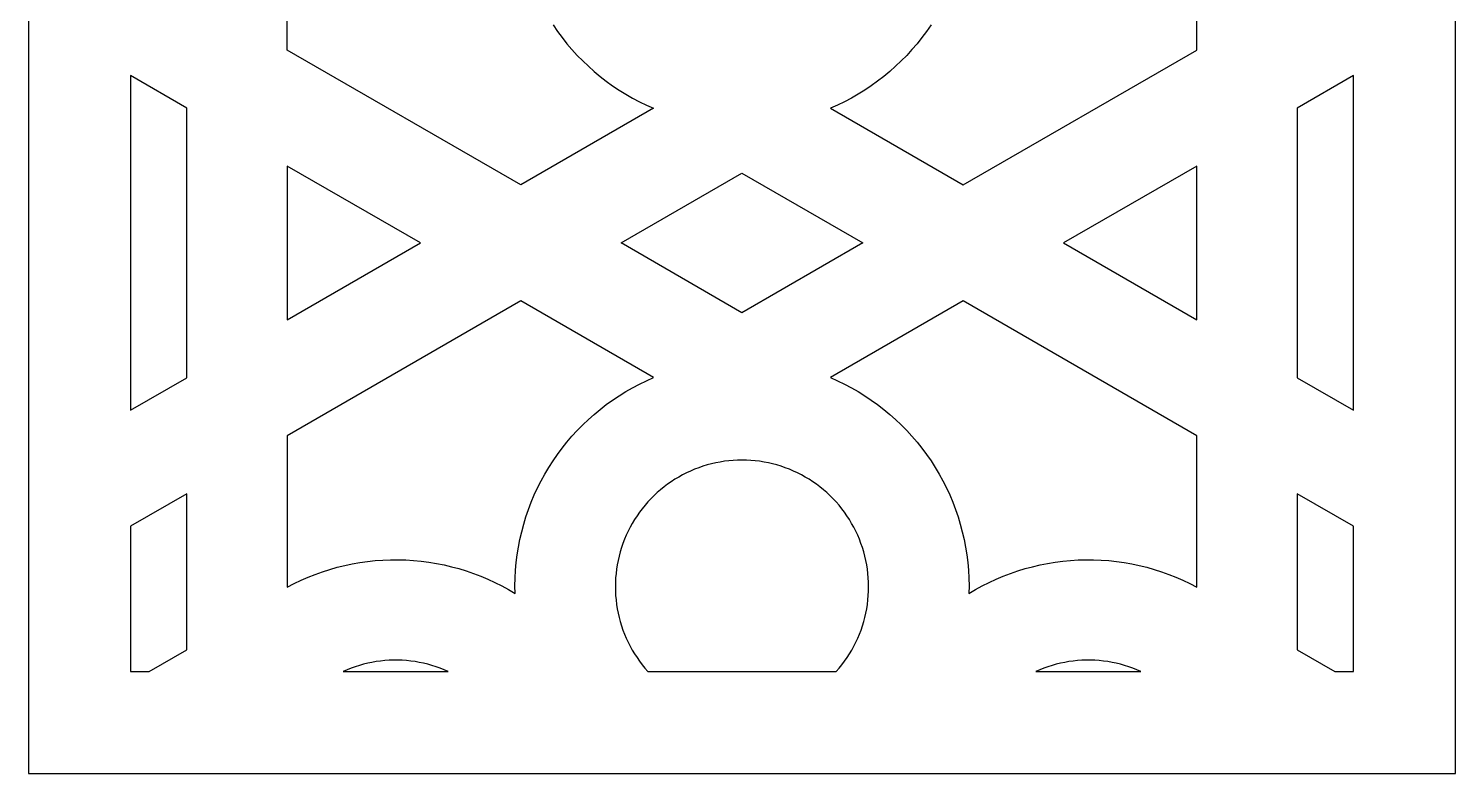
# Model space of a CAD drawing. Header units: millimetres. Extents: x 120 to 400, y 1801 to 2301.
# Drawn here: x 120.2 to 400.2, y 1801 to 1947.1 of the extents above; entities that cross this region are included whole.
import ezdxf

# ---------------------------------------------------------------- set-up
doc = ezdxf.new("R2010")
doc.units = ezdxf.units.MM
doc.layers.add('Layer 01', color=7, linetype='Continuous', true_color=0xffffff)

msp = doc.modelspace()

# ---------------------------------------------------------------- linework, layer by layer
at = {"layer": 'Layer 01'}
for p, q in [((120.21, 2301.02), (120.21, 1801.02)), ((400.21, 1801.02), (400.21, 2301.02)), ((170.98, 1942.92), (170.98, 1972.63)), ((349.44, 1942.92), (349.44, 1972.63)), ((223.13, 1947.85), (223.99, 1946.59)), ((223.99, 1946.59), (224.91, 1945.36)), ((296.43, 1946.59), (295.52, 1945.36)), ((297.3, 1947.85), (296.43, 1946.59)), ((224.91, 1945.36), (225.86, 1944.17)), ((225.86, 1944.17), (226.85, 1943.01)), ((294.57, 1944.17), (293.57, 1943.01)), ((295.52, 1945.36), (294.57, 1944.17)), ((216.8, 1916.46), (170.98, 1942.92)), ((226.85, 1943.01), (227.88, 1941.88)), ((227.88, 1941.88), (228.96, 1940.79)), ((228.96, 1940.79), (230.06, 1939.74)), ((291.47, 1940.79), (290.36, 1939.74)), ((292.54, 1941.88), (291.47, 1940.79)), ((293.57, 1943.01), (292.54, 1941.88)), ((303.62, 1916.46), (349.44, 1942.92)), ((151.28, 1931.54), (140.21, 1937.93)), ((140.21, 1937.93), (140.21, 1872.25)), ((230.06, 1939.74), (231.21, 1938.72)), ((231.21, 1938.72), (232.38, 1937.75)), ((232.38, 1937.75), (233.59, 1936.81)), ((288.04, 1937.75), (286.83, 1936.81)), ((289.22, 1938.72), (288.04, 1937.75)), ((290.36, 1939.74), (289.22, 1938.72)), ((380.21, 1937.93), (369.14, 1931.54)), ((380.21, 1872.25), (380.21, 1937.93)), ((233.59, 1936.81), (234.83, 1935.92)), ((234.83, 1935.92), (236.1, 1935.07)), ((236.1, 1935.07), (237.4, 1934.27)), ((284.32, 1935.07), (283.02, 1934.27)), ((285.59, 1935.92), (284.32, 1935.07)), ((286.83, 1936.81), (285.59, 1935.92)), ((237.4, 1934.27), (238.73, 1933.51)), ((238.73, 1933.51), (240.08, 1932.79)), ((240.08, 1932.79), (241.46, 1932.12)), ((241.46, 1932.12), (242.85, 1931.51)), ((278.97, 1932.12), (277.57, 1931.51)), ((280.34, 1932.79), (278.97, 1932.12)), ((281.69, 1933.51), (280.34, 1932.79)), ((283.02, 1934.27), (281.69, 1933.51)), ((151.28, 1878.64), (151.28, 1931.54)), ((242.85, 1931.51), (216.8, 1916.46)), ((277.57, 1931.51), (303.62, 1916.46)), ((369.14, 1931.54), (369.14, 1878.64)), ((197.1, 1905.09), (170.98, 1920.17)), ((170.98, 1920.17), (170.98, 1890.01)), ((236.5, 1905.09), (260.21, 1918.78)), ((260.21, 1918.78), (283.92, 1905.09)), ((349.44, 1920.17), (323.33, 1905.09)), ((349.44, 1890.01), (349.44, 1920.17)), ((170.98, 1890.01), (197.1, 1905.09)), ((260.21, 1891.4), (236.5, 1905.09)), ((283.92, 1905.09), (260.21, 1891.4)), ((323.33, 1905.09), (349.44, 1890.01)), ((216.8, 1893.71), (170.98, 1867.26)), ((242.85, 1878.67), (216.8, 1893.71)), ((303.62, 1893.71), (277.57, 1878.67)), ((349.44, 1867.26), (303.62, 1893.71)), ((140.21, 1872.25), (151.28, 1878.64)), ((237.4, 1875.91), (238.73, 1876.67)), ((238.73, 1876.67), (240.08, 1877.39)), ((240.08, 1877.39), (241.46, 1878.05)), ((241.46, 1878.05), (242.85, 1878.67)), ((277.57, 1878.67), (278.97, 1878.05)), ((278.97, 1878.05), (280.34, 1877.39)), ((280.34, 1877.39), (281.69, 1876.67)), ((281.69, 1876.67), (283.02, 1875.91)), ((369.14, 1878.64), (380.21, 1872.25)), ((232.38, 1872.43), (233.59, 1873.37)), ((233.59, 1873.37), (234.83, 1874.26)), ((234.83, 1874.26), (236.1, 1875.11)), ((236.1, 1875.11), (237.4, 1875.91)), ((283.02, 1875.91), (284.32, 1875.11)), ((284.32, 1875.11), (285.59, 1874.26)), ((285.59, 1874.26), (286.83, 1873.37)), ((286.83, 1873.37), (288.04, 1872.43)), ((228.96, 1869.39), (230.06, 1870.44)), ((230.06, 1870.44), (231.21, 1871.46)), ((231.21, 1871.46), (232.38, 1872.43)), ((288.04, 1872.43), (289.22, 1871.46)), ((289.22, 1871.46), (290.36, 1870.44)), ((290.36, 1870.44), (291.47, 1869.39)), ((226.85, 1867.17), (227.88, 1868.3)), ((227.88, 1868.3), (228.96, 1869.39)), ((291.47, 1869.39), (292.54, 1868.3)), ((292.54, 1868.3), (293.57, 1867.17)), ((170.98, 1867.26), (170.98, 1837.55)), ((223.99, 1863.59), (224.91, 1864.81)), ((224.91, 1864.81), (225.86, 1866.01)), ((225.86, 1866.01), (226.85, 1867.17)), ((293.57, 1867.17), (294.57, 1866.01)), ((294.57, 1866.01), (295.52, 1864.81)), ((295.52, 1864.81), (296.43, 1863.59)), ((349.44, 1837.55), (349.44, 1867.26)), ((222.3, 1861.04), (223.13, 1862.33)), ((223.13, 1862.33), (223.99, 1863.59)), ((255.9, 1862.11), (255.05, 1861.95)), ((256.75, 1862.25), (255.9, 1862.11)), ((257.62, 1862.36), (256.75, 1862.25)), ((258.48, 1862.43), (257.62, 1862.36)), ((259.35, 1862.48), (258.48, 1862.43)), ((260.21, 1862.49), (259.35, 1862.48)), ((261.08, 1862.48), (260.21, 1862.49)), ((261.95, 1862.43), (261.08, 1862.48)), ((262.81, 1862.36), (261.95, 1862.43)), ((263.67, 1862.25), (262.81, 1862.36)), ((264.53, 1862.11), (263.67, 1862.25)), ((265.38, 1861.95), (264.53, 1862.11)), ((296.43, 1863.59), (297.3, 1862.33)), ((297.3, 1862.33), (298.12, 1861.04)), ((220.79, 1858.39), (221.52, 1859.73)), ((221.52, 1859.73), (222.3, 1861.04)), ((248.55, 1859.58), (247.79, 1859.16)), ((249.32, 1859.98), (248.55, 1859.58)), ((250.11, 1860.34), (249.32, 1859.98)), ((250.9, 1860.68), (250.11, 1860.34)), ((251.71, 1860.99), (250.9, 1860.68)), ((252.53, 1861.28), (251.71, 1860.99)), ((253.36, 1861.53), (252.53, 1861.28)), ((254.2, 1861.75), (253.36, 1861.53)), ((255.05, 1861.95), (254.2, 1861.75)), ((266.22, 1861.75), (265.38, 1861.95)), ((267.06, 1861.53), (266.22, 1861.75)), ((267.89, 1861.28), (267.06, 1861.53)), ((268.71, 1860.99), (267.89, 1861.28)), ((269.52, 1860.68), (268.71, 1860.99)), ((270.32, 1860.34), (269.52, 1860.68)), ((271.11, 1859.98), (270.32, 1860.34)), ((271.88, 1859.58), (271.11, 1859.98)), ((272.64, 1859.16), (271.88, 1859.58)), ((298.12, 1861.04), (298.9, 1859.73)), ((298.9, 1859.73), (299.64, 1858.39)), ((219.46, 1855.64), (220.1, 1857.02)), ((220.1, 1857.02), (220.79, 1858.39)), ((244.24, 1856.68), (243.59, 1856.11)), ((244.91, 1857.22), (244.24, 1856.68)), ((245.61, 1857.75), (244.91, 1857.22)), ((246.32, 1858.24), (245.61, 1857.75)), ((247.05, 1858.72), (246.32, 1858.24)), ((247.79, 1859.16), (247.05, 1858.72)), ((273.38, 1858.72), (272.64, 1859.16)), ((274.11, 1858.24), (273.38, 1858.72)), ((274.82, 1857.75), (274.11, 1858.24)), ((275.51, 1857.22), (274.82, 1857.75)), ((276.18, 1856.68), (275.51, 1857.22)), ((276.84, 1856.11), (276.18, 1856.68)), ((299.64, 1858.39), (300.33, 1857.02)), ((300.33, 1857.02), (300.97, 1855.64)), ((151.28, 1855.89), (140.21, 1849.5)), ((151.28, 1825.28), (151.28, 1855.89)), ((218.32, 1852.8), (218.86, 1854.23)), ((218.86, 1854.23), (219.46, 1855.64)), ((241.18, 1853.62), (240.63, 1852.94)), ((241.75, 1854.27), (241.18, 1853.62)), ((242.34, 1854.91), (241.75, 1854.27)), ((242.95, 1855.52), (242.34, 1854.91)), ((243.59, 1856.11), (242.95, 1855.52)), ((277.47, 1855.52), (276.84, 1856.11)), ((278.09, 1854.91), (277.47, 1855.52)), ((278.68, 1854.27), (278.09, 1854.91)), ((279.25, 1853.62), (278.68, 1854.27)), ((279.79, 1852.94), (279.25, 1853.62)), ((300.97, 1855.64), (301.56, 1854.23)), ((301.56, 1854.23), (302.11, 1852.8)), ((380.21, 1849.5), (369.14, 1855.89)), ((369.14, 1855.89), (369.14, 1825.28)), ((217.38, 1849.89), (217.82, 1851.35)), ((217.82, 1851.35), (218.32, 1852.8)), ((239.14, 1850.81), (238.69, 1850.07)), ((239.61, 1851.54), (239.14, 1850.81)), ((240.11, 1852.25), (239.61, 1851.54)), ((240.63, 1852.94), (240.11, 1852.25)), ((280.32, 1852.25), (279.79, 1852.94)), ((280.81, 1851.54), (280.32, 1852.25)), ((281.29, 1850.81), (280.81, 1851.54)), ((281.73, 1850.07), (281.29, 1850.81)), ((302.11, 1852.8), (302.6, 1851.35)), ((302.6, 1851.35), (303.05, 1849.89)), ((140.21, 1849.5), (140.21, 1821.02)), ((216.64, 1846.93), (216.98, 1848.42)), ((216.98, 1848.42), (217.38, 1849.89)), ((237.88, 1848.54), (237.51, 1847.75)), ((238.27, 1849.31), (237.88, 1848.54)), ((238.69, 1850.07), (238.27, 1849.31)), ((282.15, 1849.31), (281.73, 1850.07)), ((282.55, 1848.54), (282.15, 1849.31)), ((282.91, 1847.75), (282.55, 1848.54)), ((303.05, 1849.89), (303.44, 1848.42)), ((303.44, 1848.42), (303.79, 1846.93)), ((380.21, 1821.02), (380.21, 1849.5)), ((216.1, 1843.92), (216.34, 1845.43)), ((216.34, 1845.43), (216.64, 1846.93)), ((236.58, 1845.32), (236.33, 1844.49)), ((236.86, 1846.14), (236.58, 1845.32)), ((237.17, 1846.95), (236.86, 1846.14)), ((237.51, 1847.75), (237.17, 1846.95)), ((283.25, 1846.95), (282.91, 1847.75)), ((283.56, 1846.14), (283.25, 1846.95)), ((283.85, 1845.32), (283.56, 1846.14)), ((284.1, 1844.49), (283.85, 1845.32)), ((303.79, 1846.93), (304.08, 1845.43)), ((304.08, 1845.43), (304.32, 1843.92)), ((185.22, 1842.4), (186.71, 1842.61)), ((186.71, 1842.61), (188.22, 1842.77)), ((188.22, 1842.77), (189.72, 1842.88)), ((189.72, 1842.88), (191.23, 1842.94)), ((191.23, 1842.94), (192.74, 1842.95)), ((192.74, 1842.95), (194.25, 1842.91)), ((194.25, 1842.91), (195.76, 1842.82)), ((195.76, 1842.82), (197.27, 1842.67)), ((197.27, 1842.67), (198.77, 1842.47)), ((198.77, 1842.47), (200.26, 1842.23)), ((215.91, 1842.4), (216.1, 1843.92)), ((235.91, 1842.81), (235.74, 1841.96)), ((236.1, 1843.66), (235.91, 1842.81)), ((236.33, 1844.49), (236.1, 1843.66)), ((284.32, 1843.66), (284.1, 1844.49)), ((284.52, 1842.81), (284.32, 1843.66)), ((284.69, 1841.96), (284.52, 1842.81)), ((304.32, 1843.92), (304.51, 1842.4)), ((320.17, 1842.23), (321.66, 1842.47)), ((321.66, 1842.47), (323.16, 1842.67)), ((323.16, 1842.67), (324.66, 1842.82)), ((324.66, 1842.82), (326.17, 1842.91)), ((326.17, 1842.91), (327.68, 1842.95)), ((327.68, 1842.95), (329.19, 1842.94)), ((329.19, 1842.94), (330.7, 1842.88)), ((330.7, 1842.88), (332.21, 1842.77)), ((332.21, 1842.77), (333.71, 1842.61)), ((333.71, 1842.61), (335.21, 1842.4)), ((175.07, 1839.51), (176.47, 1840.07)), ((176.47, 1840.07), (177.89, 1840.58)), ((177.89, 1840.58), (179.33, 1841.04)), ((179.33, 1841.04), (180.79, 1841.45)), ((180.79, 1841.45), (182.25, 1841.82)), ((182.25, 1841.82), (183.73, 1842.13)), ((183.73, 1842.13), (185.22, 1842.4)), ((200.26, 1842.23), (201.74, 1841.93)), ((201.74, 1841.93), (203.21, 1841.58)), ((203.21, 1841.58), (204.67, 1841.19)), ((204.67, 1841.19), (206.11, 1840.74)), ((206.11, 1840.74), (207.54, 1840.25)), ((207.54, 1840.25), (208.95, 1839.71)), ((208.95, 1839.71), (210.34, 1839.12)), ((215.69, 1839.35), (215.78, 1840.88)), ((215.78, 1840.88), (215.91, 1842.4)), ((235.5, 1840.24), (235.42, 1839.38)), ((235.6, 1841.1), (235.5, 1840.24)), ((235.74, 1841.96), (235.6, 1841.1)), ((284.82, 1841.1), (284.69, 1841.96)), ((284.93, 1840.24), (284.82, 1841.1)), ((285, 1839.38), (284.93, 1840.24)), ((304.51, 1842.4), (304.65, 1840.88)), ((304.65, 1840.88), (304.73, 1839.35)), ((310.09, 1839.12), (311.48, 1839.71)), ((311.48, 1839.71), (312.89, 1840.25)), ((312.89, 1840.25), (314.32, 1840.74)), ((314.32, 1840.74), (315.76, 1841.19)), ((315.76, 1841.19), (317.22, 1841.58)), ((317.22, 1841.58), (318.69, 1841.93)), ((318.69, 1841.93), (320.17, 1842.23)), ((335.21, 1842.4), (336.69, 1842.13)), ((336.69, 1842.13), (338.17, 1841.82)), ((338.17, 1841.82), (339.64, 1841.45)), ((339.64, 1841.45), (341.09, 1841.04)), ((341.09, 1841.04), (342.53, 1840.58)), ((342.53, 1840.58), (343.95, 1840.07)), ((343.95, 1840.07), (345.36, 1839.51)), ((170.98, 1837.55), (172.32, 1838.25)), ((172.32, 1838.25), (173.68, 1838.9)), ((173.68, 1838.9), (175.07, 1839.51)), ((210.34, 1839.12), (211.71, 1838.48)), ((211.71, 1838.48), (213.06, 1837.8)), ((213.06, 1837.8), (214.38, 1837.07)), ((214.38, 1837.07), (215.68, 1836.29)), ((215.66, 1837.82), (215.69, 1839.35)), ((215.68, 1836.29), (215.66, 1837.82)), ((235.38, 1838.51), (235.36, 1837.65)), ((235.36, 1837.65), (235.38, 1836.78)), ((235.42, 1839.38), (235.38, 1838.51)), ((285.05, 1838.51), (285, 1839.38)), ((285.06, 1837.65), (285.05, 1838.51)), ((285.05, 1836.78), (285.06, 1837.65)), ((304.73, 1839.35), (304.77, 1837.82)), ((304.77, 1837.82), (304.75, 1836.29)), ((304.75, 1836.29), (306.04, 1837.07)), ((306.04, 1837.07), (307.37, 1837.8)), ((307.37, 1837.8), (308.72, 1838.48)), ((308.72, 1838.48), (310.09, 1839.12)), ((345.36, 1839.51), (346.74, 1838.9)), ((346.74, 1838.9), (348.1, 1838.25)), ((348.1, 1838.25), (349.44, 1837.55)), ((235.38, 1836.78), (235.42, 1835.91)), ((235.42, 1835.91), (235.5, 1835.05)), ((235.5, 1835.05), (235.6, 1834.19)), ((235.6, 1834.19), (235.74, 1833.33)), ((284.69, 1833.33), (284.82, 1834.19)), ((284.82, 1834.19), (284.93, 1835.05)), ((284.93, 1835.05), (285, 1835.91)), ((285, 1835.91), (285.05, 1836.78)), ((235.74, 1833.33), (235.9, 1832.48)), ((235.9, 1832.48), (236.1, 1831.63)), ((236.1, 1831.63), (236.32, 1830.8)), ((284.1, 1830.8), (284.33, 1831.63)), ((284.33, 1831.63), (284.52, 1832.48)), ((284.52, 1832.48), (284.69, 1833.33)), ((236.32, 1830.8), (236.58, 1829.97)), ((236.58, 1829.97), (236.86, 1829.15)), ((236.86, 1829.15), (237.17, 1828.34)), ((283.26, 1828.34), (283.57, 1829.15)), ((283.57, 1829.15), (283.85, 1829.97)), ((283.85, 1829.97), (284.1, 1830.8)), ((237.17, 1828.34), (237.51, 1827.54)), ((237.51, 1827.54), (237.87, 1826.75)), ((237.87, 1826.75), (238.27, 1825.98)), ((238.27, 1825.98), (238.69, 1825.22)), ((281.74, 1825.22), (282.16, 1825.98)), ((282.16, 1825.98), (282.55, 1826.75)), ((282.55, 1826.75), (282.92, 1827.54)), ((282.92, 1827.54), (283.26, 1828.34)), ((143.9, 1821.02), (151.28, 1825.28)), ((187.6, 1822.81), (186.77, 1822.64)), ((188.44, 1822.96), (187.6, 1822.81)), ((189.28, 1823.07), (188.44, 1822.96)), ((190.13, 1823.16), (189.28, 1823.07)), ((190.97, 1823.22), (190.13, 1823.16)), ((191.82, 1823.25), (190.97, 1823.22)), ((192.67, 1823.25), (191.82, 1823.25)), ((193.52, 1823.22), (192.67, 1823.25)), ((194.37, 1823.16), (193.52, 1823.22)), ((195.21, 1823.07), (194.37, 1823.16)), ((196.06, 1822.96), (195.21, 1823.07)), ((196.89, 1822.81), (196.06, 1822.96)), ((197.72, 1822.64), (196.89, 1822.81)), ((238.69, 1825.22), (239.13, 1824.48)), ((239.13, 1824.48), (239.61, 1823.75)), ((239.61, 1823.75), (240.1, 1823.04)), ((240.1, 1823.04), (240.62, 1822.35)), ((279.8, 1822.35), (280.32, 1823.04)), ((280.32, 1823.04), (280.82, 1823.75)), ((280.82, 1823.75), (281.29, 1824.48)), ((281.29, 1824.48), (281.74, 1825.22)), ((323.53, 1822.81), (322.7, 1822.64)), ((324.37, 1822.96), (323.53, 1822.81)), ((325.21, 1823.07), (324.37, 1822.96)), ((326.06, 1823.16), (325.21, 1823.07)), ((326.9, 1823.22), (326.06, 1823.16)), ((327.75, 1823.25), (326.9, 1823.22)), ((328.6, 1823.25), (327.75, 1823.25)), ((329.45, 1823.22), (328.6, 1823.25)), ((330.3, 1823.16), (329.45, 1823.22)), ((331.14, 1823.07), (330.3, 1823.16)), ((331.99, 1822.96), (331.14, 1823.07)), ((332.82, 1822.81), (331.99, 1822.96)), ((333.65, 1822.64), (332.82, 1822.81)), ((369.14, 1825.28), (376.53, 1821.02)), ((140.21, 1821.02), (143.9, 1821.02)), ((182.73, 1821.36), (181.95, 1821.02)), ((181.95, 1821.02), (202.55, 1821.02)), ((183.52, 1821.67), (182.73, 1821.36)), ((184.32, 1821.95), (183.52, 1821.67)), ((185.13, 1822.21), (184.32, 1821.95)), ((185.95, 1822.44), (185.13, 1822.21)), ((186.77, 1822.64), (185.95, 1822.44)), ((198.55, 1822.44), (197.72, 1822.64)), ((199.37, 1822.21), (198.55, 1822.44)), ((200.18, 1821.95), (199.37, 1822.21)), ((200.98, 1821.67), (200.18, 1821.95)), ((201.77, 1821.36), (200.98, 1821.67)), ((202.55, 1821.02), (201.77, 1821.36)), ((240.62, 1822.35), (241.17, 1821.67)), ((241.17, 1821.67), (241.74, 1821.02)), ((241.74, 1821.02), (278.69, 1821.02)), ((278.69, 1821.02), (279.26, 1821.67)), ((279.26, 1821.67), (279.8, 1822.35)), ((318.66, 1821.36), (317.88, 1821.02)), ((317.88, 1821.02), (338.48, 1821.02)), ((319.45, 1821.67), (318.66, 1821.36)), ((320.25, 1821.95), (319.45, 1821.67)), ((321.06, 1822.21), (320.25, 1821.95)), ((321.88, 1822.44), (321.06, 1822.21)), ((322.7, 1822.64), (321.88, 1822.44)), ((334.48, 1822.44), (333.65, 1822.64)), ((335.3, 1822.21), (334.48, 1822.44)), ((336.11, 1821.95), (335.3, 1822.21)), ((336.91, 1821.67), (336.11, 1821.95)), ((337.7, 1821.36), (336.91, 1821.67)), ((338.48, 1821.02), (337.7, 1821.36)), ((376.53, 1821.02), (380.21, 1821.02)), ((120.21, 1801.02), (400.21, 1801.02))]:
    msp.add_line(p, q, dxfattribs=at)

doc.saveas('drawing.dxf')
